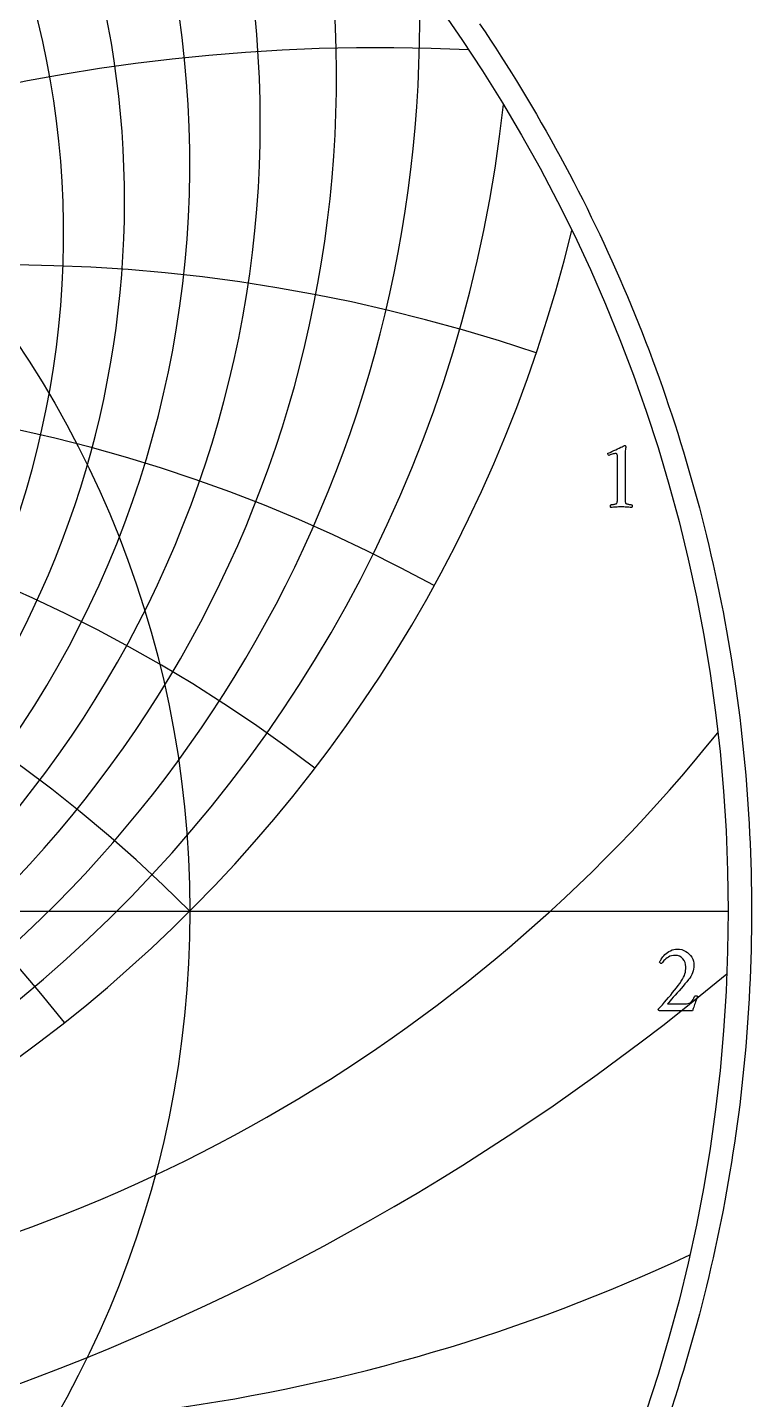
# Model space of a CAD drawing. Header units: millimetres. Extents: x -96 to 96, y -96 to 98.
# Drawn here: x 52 to 95.9, y -29.6 to 53.6 of the extents above; entities that cross this region are included whole.
import ezdxf

# ---------------------------------------------------------------- set-up
doc = ezdxf.new("R2010")
doc.units = ezdxf.units.MM
for name, color, linetype in [('CUT_OUTER', 1, 'Continuous'), ('ENGRAVE', 7, 'Continuous'), ('ENGRAVE_FINE', 8, 'Continuous'), ('TEXT', 5, 'Continuous')]:
    doc.layers.add(name, color=color, linetype=linetype)

msp = doc.modelspace()

# ---------------------------------------------------------------- linework, layer by layer
at = {"layer": 'CUT_OUTER'}
msp.add_lwpolyline([(79.4302, 53.7815), (79.7587, 53.2931), (80.0842, 52.8027), (80.4067, 52.3103), (80.7262, 51.8159), (81.0426, 51.3196), (81.3559, 50.8214), (81.6662, 50.3213), (81.9735, 49.8192), (82.2776, 49.3153), (82.5787, 48.8095), (82.8766, 48.3019), (83.1714, 47.7925), (83.4631, 47.2813), (83.7516, 46.7682), (84.037, 46.2535), (84.3192, 45.737), (84.5983, 45.2187), (84.8742, 44.6988), (85.1468, 44.1772), (85.4163, 43.6539), (85.6825, 43.129), (85.9456, 42.6024), (86.2053, 42.0743), (86.4619, 41.5445), (86.7152, 41.0132), (86.9652, 40.4804), (87.2119, 39.946), (87.4554, 39.4101), (87.6956, 38.8728), (87.9324, 38.334), (88.166, 37.7937), (88.3962, 37.252), (88.6231, 36.7089), (88.8467, 36.1644), (89.0669, 35.6186), (89.2838, 35.0714), (89.4973, 34.5229), (89.7075, 33.9731), (89.9142, 33.4221), (90.1176, 32.8697), (90.3176, 32.3162), (90.5142, 31.7614), (90.7074, 31.2054), (90.8971, 30.6482), (91.0835, 30.0899), (91.2664, 29.5305), (91.4459, 28.9699), (91.6219, 28.4083), (91.7945, 27.8456), (91.9636, 27.2818), (92.1293, 26.717), (92.2915, 26.1512), (92.4502, 25.5844), (92.6055, 25.0167), (92.7572, 24.448), (92.9055, 23.8784), (93.0502, 23.3079), (93.1915, 22.7365), (93.3293, 22.1642), (93.4635, 21.5912), (93.5942, 21.0173), (93.7214, 20.4426), (93.8451, 19.8672), (93.9652, 19.291), (94.0818, 18.714), (94.1949, 18.1364), (94.3044, 17.5581), (94.4104, 16.9791), (94.5128, 16.3995), (94.6116, 15.8193), (94.7069, 15.2385), (94.7986, 14.6571), (94.8868, 14.0751), (94.9713, 13.4926), (95.0523, 12.9097), (95.1298, 12.3262), (95.2036, 11.7422), (95.2739, 11.1579), (95.3405, 10.5731), (95.4036, 9.9879), (95.4631, 9.4023), (95.519, 8.8164), (95.5713, 8.2301), (95.62, 7.6435), (95.6651, 7.0567), (95.7066, 6.4696), (95.7445, 5.8822), (95.7788, 5.2946), (95.8095, 4.7068), (95.8365, 4.1189), (95.86, 3.5307), (95.8799, 2.9425), (95.8961, 2.3541), (95.9087, 1.7657), (95.9178, 1.1771), (95.9232, 0.5886), (95.925, 0), (95.9232, -0.5886), (95.9178, -1.1771), (95.9087, -1.7657), (95.8961, -2.3541), (95.8799, -2.9425), (95.86, -3.5307), (95.8365, -4.1189), (95.8095, -4.7068), (95.7788, -5.2946), (95.7445, -5.8822), (95.7066, -6.4696), (95.6651, -7.0567), (95.62, -7.6435), (95.5713, -8.2301), (95.519, -8.8164), (95.4631, -9.4023), (95.4036, -9.9879), (95.3405, -10.5731), (95.2739, -11.1579), (95.2036, -11.7422), (95.1298, -12.3262), (95.0523, -12.9097), (94.9713, -13.4926), (94.8868, -14.0751), (94.7986, -14.6571), (94.7069, -15.2385), (94.6116, -15.8193), (94.5128, -16.3995), (94.4104, -16.9791), (94.3044, -17.5581), (94.1949, -18.1364), (94.0818, -18.714), (93.9652, -19.291), (93.8451, -19.8672), (93.7214, -20.4426), (93.5942, -21.0173), (93.4635, -21.5912), (93.3293, -22.1642), (93.1915, -22.7365), (93.0502, -23.3079), (92.9055, -23.8784), (92.7572, -24.448), (92.6055, -25.0167), (92.4502, -25.5844), (92.2915, -26.1512), (92.1293, -26.717), (91.9636, -27.2818), (91.7945, -27.8456), (91.6219, -28.4083), (91.4459, -28.9699), (91.2664, -29.5305), (91.0835, -30.0899)], dxfattribs=at)
at = {"layer": 'ENGRAVE'}
msp.add_lwpolyline([(-94.5, 0), (94.5, 0)], dxfattribs=at)
for radius in [94.5, 61.8587]:
    msp.add_circle((0, 0), radius, dxfattribs=at)
for centre, radius, start, end in [((0, 45.2837), 61.8587, 146.97731, 33.02269), ((0, 61.8587), 87.4814, 193.623472, 346.376528), ((0, -61.8587), 87.4814, 45, 135), ((0, -61.8587), 87.4814, 45, 135), ((19.0113, 70.9511), 96.0312, 278.086936, 321.226122), ((45.517, 78.8378), 110.0622, 260.569449, 295.080797)]:
    msp.add_arc(centre, radius, start, end, dxfattribs=at)
at = {"layer": 'ENGRAVE_FINE'}
for centre, radius, start, end in [((0, 41.0528), 54.2013, 104.568368, 75.431632), ((0, 43.0466), 57.8976, 131.640882, 48.359118), ((0, 47.8031), 66.1265, 158.934283, 21.065717), ((104.2563, -61.8587), 136.0969, 106.715155, 162.853147), ((104.2563, -61.8587), 136.0969, 106.715155, 162.853147), ((0, 50.6527), 70.7518, 169.07246, 10.92754), ((0, 53.8921), 75.7974, 178.031366, 1.968634), ((73.4056, -61.8587), 114.1989, 87.31015, 158.135776), ((73.4056, -61.8587), 114.1989, 87.31015, 158.135776), ((0, 57.5958), 81.3411, 186.147532, 353.852468), ((50.5074, -61.8587), 101.0148, 71.31426, 153.101049), ((50.5074, -61.8587), 101.0148, 71.31426, 153.101049), ((31.8406, -61.8587), 93.0958, 61.213576, 147.651934), ((31.8406, -61.8587), 93.0958, 61.213576, 147.651934), ((-15.4253, -61.8587), 88.831, 38.331472, 127.454375), ((-15.4253, -61.8587), 88.831, 38.331472, 127.454375), ((15.4253, -61.8587), 88.831, 52.545625, 141.668528), ((15.4253, -61.8587), 88.831, 52.545625, 141.668528), ((0, 109.8765), 147.7835, 230.287975, 309.712025)]:
    msp.add_arc(centre, radius, start, end, dxfattribs=at)
at = {"layer": 'TEXT'}
for points in [[(87.7952, 25.1592), (87.7952, 27.5139), (87.7935, 27.5716), (87.7885, 27.6197), (87.7801, 27.6581), (87.7683, 27.6868), (87.7525, 27.7076), (87.7318, 27.7225), (87.7063, 27.7315), (87.6759, 27.7345), (87.6387, 27.7317), (87.5925, 27.7233), (87.5373, 27.7093), (87.4733, 27.6897), (87.4088, 27.6683), (87.3525, 27.6488), (87.3045, 27.6311), (87.2646, 27.6152), (87.2411, 27.6372), (87.2244, 27.6614), (87.2143, 27.6879), (87.211, 27.7166), (87.211, 27.7169), (87.211, 27.7181), (87.211, 27.7199), (87.211, 27.7225), (87.2117, 27.7333), (87.2139, 27.7419), (87.2177, 27.7482), (87.2229, 27.7523), (87.3416, 27.8062), (87.4591, 27.8604), (87.5755, 27.915), (87.6908, 27.9699), (87.8008, 28.0226), (87.901, 28.0705), (87.9915, 28.1136), (88.0724, 28.1517), (88.1392, 28.183), (88.1879, 28.2054), (88.2182, 28.2188), (88.2303, 28.2233), (88.2423, 28.2233), (88.2561, 28.221), (88.2676, 28.2143), (88.2769, 28.2032), (88.284, 28.1875), (88.2896, 28.1704), (88.2944, 28.1547), (88.2985, 28.1406), (88.3019, 28.1279), (88.3004, 28.1188), (88.2959, 28.0914), (88.2885, 28.0457), (88.278, 27.9818), (88.2676, 27.9012), (88.2601, 27.8052), (88.2557, 27.694), (88.2542, 27.5675), (88.2542, 25.1592), (88.2544, 25.0947), (88.2549, 25.0325), (88.2559, 24.9725), (88.2572, 24.9148), (88.26, 24.8607), (88.2654, 24.8119), (88.2734, 24.7683), (88.284, 24.73), (88.2941, 24.7154), (88.3123, 24.7016), (88.3388, 24.6886), (88.3734, 24.6763), (88.4127, 24.6653), (88.4531, 24.6562), (88.4947, 24.6489), (88.5373, 24.6435), (88.5774, 24.6396), (88.6111, 24.6368), (88.6385, 24.6351), (88.6596, 24.6346), (88.6676, 24.6204), (88.6737, 24.6018), (88.678, 24.5787), (88.6804, 24.5511), (88.6802, 24.5236), (88.6767, 24.5005), (88.6698, 24.4818), (88.6596, 24.4677), (88.572, 24.4734), (88.4882, 24.4788), (88.4081, 24.4839), (88.3317, 24.4885), (88.2557, 24.4924), (88.1767, 24.4952), (88.0947, 24.4969), (88.0098, 24.4975), (87.9282, 24.4969), (87.8503, 24.4952), (87.7762, 24.4924), (87.7057, 24.4885), (87.6346, 24.4839), (87.5582, 24.4788), (87.4766, 24.4734), (87.3898, 24.4677), (87.3796, 24.4818), (87.3727, 24.5005), (87.3691, 24.5236), (87.3689, 24.5511), (87.3714, 24.5787), (87.3756, 24.6018), (87.3818, 24.6204), (87.3898, 24.6346), (87.4109, 24.6351), (87.4382, 24.6368), (87.472, 24.6396), (87.512, 24.6435), (87.5547, 24.6489), (87.5962, 24.6562), (87.6366, 24.6653), (87.6759, 24.6763), (87.7102, 24.6886), (87.7356, 24.7016), (87.7519, 24.7154), (87.7594, 24.73), (87.7702, 24.7683), (87.7788, 24.8119), (87.7851, 24.8607), (87.7892, 24.9148), (87.7918, 24.9725), (87.7937, 25.0325), (87.7948, 25.0947), (87.7952, 25.1592)], [(92.6581, -5.1715), (92.628, -5.2455), (92.597, -5.3243), (92.5654, -5.4079), (92.533, -5.4964), (92.5009, -5.5856), (92.4704, -5.6715), (92.4413, -5.754), (92.4137, -5.8332), (92.3891, -5.9044), (92.369, -5.9629), (92.3534, -6.0087), (92.3422, -6.0419), (90.3273, -6.0419), (90.3182, -6.035), (90.3087, -6.0262), (90.2988, -6.0156), (90.2885, -6.0031), (90.2794, -5.9903), (90.2729, -5.9785), (90.269, -5.9679), (90.2677, -5.9584), (90.3906, -5.8198), (90.5151, -5.6782), (90.641, -5.5337), (90.7684, -5.3861), (90.8951, -5.2375), (91.0188, -5.0896), (91.1395, -4.9424), (91.2572, -4.796), (91.3694, -4.6529), (91.4733, -4.5158), (91.5691, -4.3846), (91.6566, -4.2594), (91.7381, -4.1324), (91.8034, -4.0135), (91.8528, -3.9029), (91.8862, -3.8004), (91.9083, -3.7009), (91.9242, -3.5992), (91.9337, -3.4953), (91.9368, -3.3891), (91.9255, -3.246), (91.8914, -3.1149), (91.8346, -2.9956), (91.755, -2.8883), (91.658, -2.7997), (91.5486, -2.7363), (91.427, -2.6983), (91.293, -2.6857), (91.1805, -2.692), (91.0754, -2.711), (90.9778, -2.7427), (90.8876, -2.787), (90.8053, -2.8388), (90.7312, -2.8928), (90.6652, -2.9491), (90.6075, -3.0076), (90.5583, -3.0635), (90.518, -3.1119), (90.4867, -3.1529), (90.4644, -3.1864), (90.4463, -3.184), (90.4279, -3.1767), (90.4091, -3.1646), (90.3899, -3.1477), (90.3729, -3.1296), (90.3608, -3.1141), (90.3535, -3.1013), (90.3511, -3.091), (90.364, -3.0595), (90.3847, -3.0187), (90.4132, -2.9686), (90.4495, -2.9092), (90.4936, -2.8444), (90.5456, -2.7781), (90.6054, -2.7103), (90.673, -2.641), (90.7474, -2.5735), (90.8273, -2.5113), (90.9128, -2.4543), (91.0039, -2.4025), (91.1006, -2.3595), (91.2028, -2.3287), (91.3107, -2.3103), (91.4242, -2.3041), (91.5611, -2.3129), (91.6917, -2.3392), (91.8159, -2.3829), (91.9338, -2.4442), (92.0426, -2.5193), (92.1395, -2.6044), (92.2245, -2.6996), (92.2975, -2.8049), (92.3562, -2.917), (92.3981, -3.0329), (92.4232, -3.1525), (92.4316, -3.2758), (92.426, -3.3992), (92.4093, -3.5188), (92.3813, -3.6346), (92.3422, -3.7468), (92.2934, -3.8552), (92.2364, -3.9599), (92.1712, -4.0609), (92.0978, -4.1581), (91.9936, -4.2853), (91.8839, -4.4167), (91.7686, -4.5521), (91.6477, -4.6916), (91.5257, -4.831), (91.407, -4.9659), (91.2917, -5.0963), (91.1797, -5.2222), (91.0751, -5.3397), (90.9815, -5.445), (90.8992, -5.538), (90.828, -5.6186), (91.9845, -5.6186), (92.067, -5.6117), (92.1417, -5.591), (92.2086, -5.5566), (92.2677, -5.5083), (92.3219, -5.4459), (92.3742, -5.369), (92.4247, -5.2775), (92.4733, -5.1715), (92.4819, -5.1559), (92.4957, -5.1447), (92.5147, -5.138), (92.5389, -5.1358), (92.5494, -5.1365), (92.5628, -5.1387), (92.5792, -5.1425), (92.5985, -5.1477), (92.6179, -5.1536), (92.6343, -5.1596), (92.6477, -5.1656), (92.6581, -5.1715)]]:
    msp.add_lwpolyline(points, close=True, dxfattribs=at)

doc.saveas('drawing.dxf')
